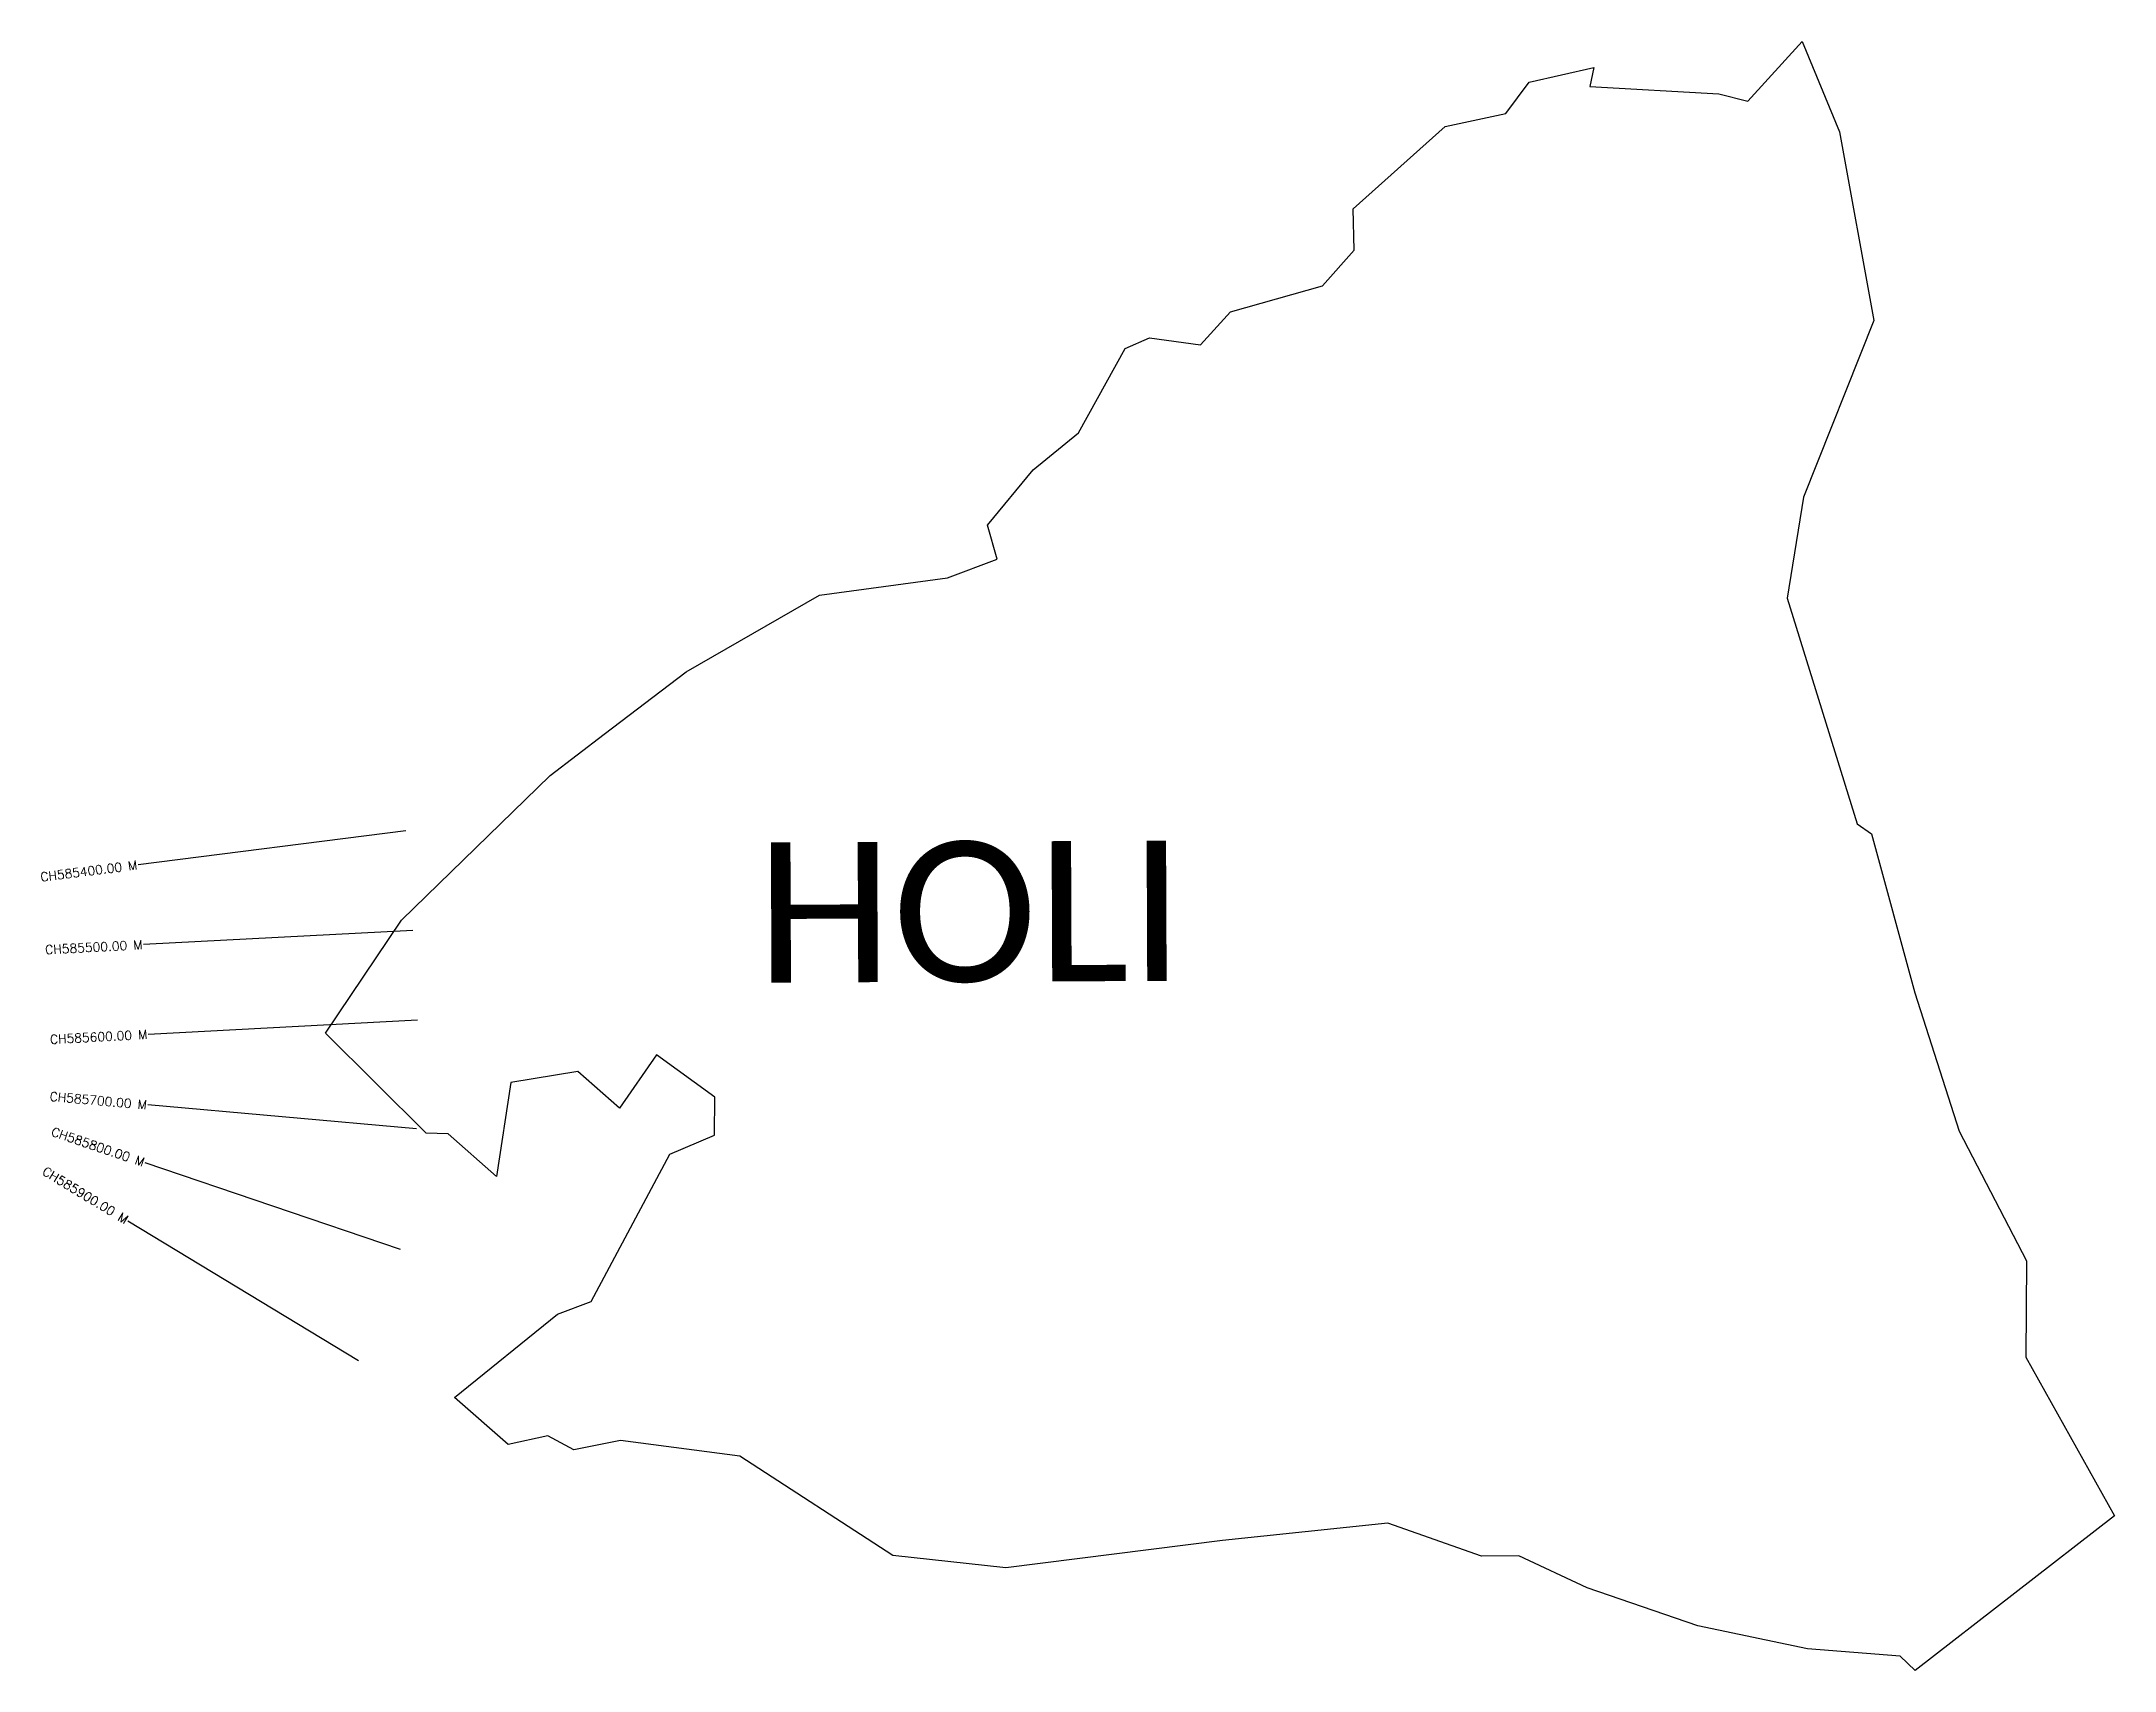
# Model space of a CAD drawing. Header units: metres. Extents: x 323926 to 326232, y 1837051 to 1838863.
import ezdxf
from ezdxf.enums import TextEntityAlignment as Align

# ---------------------------------------------------------------- set-up
doc = ezdxf.new("R2010")
doc.units = ezdxf.units.M
for name, color, linetype in [('CS', 134, 'Continuous'), ('CSMark', 6, 'Continuous'), ('village', 3, 'Continuous'), ('VILLAGE NAME', 250, 'Continuous')]:
    doc.layers.add(name, color=color, linetype=linetype)
doc.styles.get("Standard").update_dxf_attribs({"font": 'simplex.shx'})

msp = doc.modelspace()

# ---------------------------------------------------------------- linework, layer by layer
at = {"layer": 'CS'}
for p, q in [((324331.4, 1837985.1), (324033.8, 1837947.5)), ((324339.4, 1837874.4), (324039.8, 1837858.7)), ((324344.6, 1837774.6), (324045.1, 1837758.8)), ((324343.5, 1837653.7), (324044.6, 1837680.2)), ((324325.6, 1837519.5), (324041.5, 1837615.9)), ((324278.9, 1837395.5), (324022.4, 1837551.1))]:
    msp.add_line(p, q, dxfattribs=at)
at = {"layer": 'village', "color": 3, "true_color": 0x00ff00}
msp.add_polyline3d([(326231.8, 1837223, 0), (326010.2, 1837051, 0), (325993.5, 1837067.2, 0), (325890.3, 1837075.3, 0), (325768.4, 1837100.9, 0), (325645.4, 1837143, 0), (325569.3, 1837178.5, 0), (325527.8, 1837178.3, 0), (325423.7, 1837214.9, 0), (325239.7, 1837195.8, 0), (324998.9, 1837165.4, 0), (324873, 1837179.2, 0), (324702.9, 1837289.6, 0), (324570.2, 1837306.8, 0), (324518.2, 1837296.5, 0), (324489.5, 1837312.3, 0), (324445.3, 1837302.6, 0), (324385.7, 1837354.7, 0), (324500.4, 1837447.4, 0), (324537.7, 1837461.7, 0), (324625.1, 1837625.4, 0), (324675, 1837646.5, 0), (324675.2, 1837689, 0), (324610.3, 1837736.1, 0), (324569, 1837676.7, 0), (324522.9, 1837717.4, 0), (324448.3, 1837705.1, 0), (324432.5, 1837600.6, 0), (324378.7, 1837648, 0), (324354.2, 1837648.7, 0), (324242.1, 1837760.2, 0), (324326.6, 1837885.8, 0), (324492.2, 1838046.7, 0), (324552, 1838092.6, 0), (324643.4, 1838162, 0), (324791.5, 1838247.2, 0), (324934, 1838266.7, 0), (324989.3, 1838287.3, 0), (324978.6, 1838325.1, 0), (325029.1, 1838386.7, 0), (325079.7, 1838427.9, 0), (325131.5, 1838521.8, 0), (325158.5, 1838533.5, 0), (325215.4, 1838526, 0), (325248.7, 1838562.4, 0), (325351, 1838591.5, 0), (325386.3, 1838631.1, 0), (325385, 1838677, 0), (325487.3, 1838768.9, 0), (325554.9, 1838783.2, 0), (325580.7, 1838817.9, 0), (325652.6, 1838834.5, 0), (325648.1, 1838813.1, 0), (325791.7, 1838805.2, 0), (325824.1, 1838796.9, 0), (325884.4, 1838863.4, 0), (325925.8, 1838762.8, 0), (325964.1, 1838553, 0), (325885.8, 1838356.4, 0), (325867.7, 1838244.1, 0), (325945.6, 1837993.1, 0), (325961.4, 1837981.8, 0), (326009.8, 1837804.9, 0), (326058.9, 1837651, 0), (326133.9, 1837506.7, 0), (326133.2, 1837399.8, 0)], close=True, dxfattribs=at)

# ---------------------------------------------------------------- texts
at = {"layer": 'CSMark'}
for s, rotation, p in [('CH585400.00 M', 7.2031, (324032.8, 1837947.3)), ('CH585500.00 M', 3.0087, (324038.8, 1837858.6)), ('CH585600.00 M', 3.0087, (324044.1, 1837758.8)), ('CH585700.00 M', 354.9398, (324043.6, 1837680.3)), ('CH585800.00 M', 341.2503, (324040.6, 1837616.2)), ('CH585900.00 M', 328.7633, (324021.6, 1837551.6))]:
    msp.add_text(s, height=10, rotation=rotation, dxfattribs=at).set_placement(p, align=Align.MIDDLE_RIGHT)
at = {"layer": 'VILLAGE NAME', "insert": (324720.9, 1837972.3), "char_height": 155.989, "attachment_point": 1, "rotation": 0.2435}
msp.add_mtext_dynamic_manual_height_columns('{\\fCalibri|b0|i0|c0|p34;HOLI}', width=1051.464, gutter_width=779.9, heights=[159.8], dxfattribs=at)

doc.saveas('drawing.dxf')
